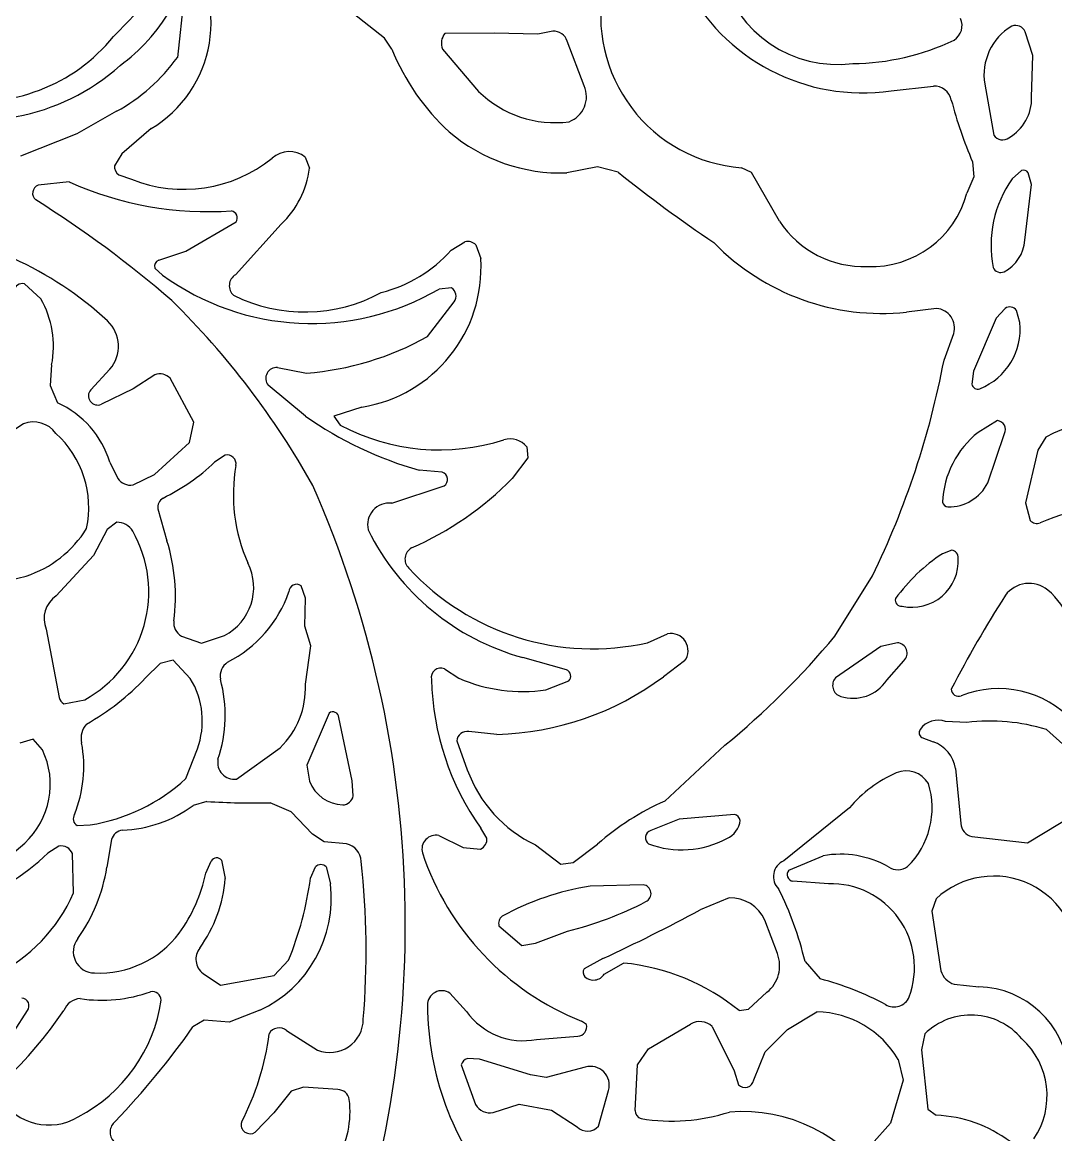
# Model space of a CAD drawing. Header units: millimetres. Extents: x 0.02 to 0.492, y 0.021 to 0.495.
# Drawn here: x 0.361 to 0.4272, y 0.2076 to 0.2789 of the extents above; entities that cross this region are included whole.
import ezdxf

# ---------------------------------------------------------------- set-up
doc = ezdxf.new("R2010")
doc.units = ezdxf.units.MM
doc.header["$MEASUREMENT"] = 0
doc.layers.add('WHITE', color=7, linetype='Continuous')

msp = doc.modelspace()

# ---------------------------------------------------------------- linework, layer by layer
at = {"layer": 'WHITE'}
for p, q in [((0.3713215090081653, 0.2804504352972488), (0.3709022303228244, 0.276622715053338)), ((0.3841711415590689, 0.2778688349589395), (0.3811762915752536, 0.280244800778231)), ((0.391204781327146, 0.278190792429614), (0.3880469737648708, 0.278160871274631)), ((0.3940078791397267, 0.2781214191414876), (0.391204781327146, 0.278190792429614)), ((0.3949636806024119, 0.2783165584782169), (0.3940078791397267, 0.2781214191414876)), ((0.4257383105238199, 0.2767599845380798), (0.4252558775412307, 0.2782758022473868)), ((0.3846485753222638, 0.277162194444297), (0.3841711415590689, 0.2778688349589395)), ((0.3969808413351764, 0.2748125031285006), (0.395891991022355, 0.2776683147290608)), ((0.3879059151825309, 0.2771693624842527), (0.3902134134233533, 0.2744573279861477)), ((0.4256600084982934, 0.2740790323857837), (0.4257383105238199, 0.2767599845380798)), ((0.4166483634155559, 0.2744926821794554), (0.4193703261428953, 0.2747938048366169)), ((0.4226530589002952, 0.2749202282863662), (0.4232389323420635, 0.2716509823376634)), ((0.3670055942652657, 0.2731811875900939), (0.364450584122749, 0.2717249801103276)), ((0.364450584122749, 0.2717249801103276), (0.3608444642980062, 0.2703050590528047)), ((0.3692151541039344, 0.2720679474626841), (0.3673471733623073, 0.2704578491868335)), ((0.3673471733623073, 0.2704578491868335), (0.3668721752139953, 0.2696933744689275)), ((0.3790984358497382, 0.2702377346251509), (0.3793759909984337, 0.2695304457113078)), ((0.3978295369489515, 0.2696152293605579), (0.3958744023569136, 0.2692315505832463)), ((0.3991529061695459, 0.2692750768384301), (0.3978295369489515, 0.2696152293605579)), ((0.407714196272536, 0.2692468300436837), (0.4070583873876868, 0.2695620887614608)), ((0.4218745018522053, 0.2699399725015068), (0.421956606871037, 0.2689858217225396)), ((0.367139213147736, 0.2691102523498094), (0.3679619290694459, 0.2688265013380231)), ((0.4094978029030068, 0.2661342884220085), (0.407714196272536, 0.2692468300436837)), ((0.421956606871037, 0.2689858217225396), (0.4215057306503401, 0.267929475078988)), ((0.4250124353579616, 0.2693835640951874), (0.4244152262225925, 0.2688530161825219)), ((0.425657062725579, 0.2684837943641362), (0.4254384342498738, 0.2692450821649079)), ((0.363975909847517, 0.2686545073052871), (0.3619747441171806, 0.2684436574140311)), ((0.4252365828590224, 0.2649236841892022), (0.425657062725579, 0.2684837943641362)), ((0.3714432131256836, 0.2642108496465069), (0.3746735773982277, 0.266086802196557)), ((0.3775527317608321, 0.2659358014245712), (0.3746263847916561, 0.2627065898635885)), ((0.3884559536218612, 0.2642717130316358), (0.3893351540362245, 0.2648202597671396)), ((0.3900306578373993, 0.2646165690266432), (0.39035010461664, 0.2637361405529562)), ((0.3697036534668172, 0.2636452152452435), (0.3714432131256836, 0.2642108496465069)), ((0.3699475734145923, 0.2626815675394558), (0.3694529684305654, 0.2631337059401388)), ((0.3610955743911398, 0.2621258325115351), (0.3621470783065182, 0.2611715048964755)), ((0.3884824192399828, 0.2618596446304704), (0.3876739293050304, 0.2617874349045174)), ((0.3869343743124085, 0.2587463203915222), (0.3886541760519617, 0.2609711736488324)), ((0.4195686831095114, 0.2605464169092537), (0.4176341922338832, 0.26030732296269)), ((0.4239750650862901, 0.2605498383987107), (0.423386183459063, 0.2599245387681799)), ((0.4249044928786903, 0.2596411394040739), (0.4246841642275255, 0.2604184002448602)), ((0.423386183459063, 0.2599245387681799), (0.4219409943237317, 0.2565355469766407)), ((0.420047186530061, 0.2572306889316855), (0.420671406046256, 0.2589358023832234)), ((0.3628412556728307, 0.2569237169244181), (0.3627567187143432, 0.255611740399512)), ((0.365346125418135, 0.2553387130623415), (0.3665801247099512, 0.256649734769077)), ((0.3773265324559285, 0.2567643728007578), (0.3791819697845439, 0.2563990534500971)), ((0.369462960105696, 0.2562923189285766), (0.3680646194063631, 0.2553953720939424)), ((0.3719587682723053, 0.2532645399537021), (0.370430761307875, 0.2560680128167739)), ((0.4219409943237317, 0.2565355469766407), (0.4218364582531325, 0.2556915996539004)), ((0.3627567187143432, 0.255611740399512), (0.3632248393079691, 0.2544893436978481)), ((0.3680646194063631, 0.2553953720939424), (0.3660351123391893, 0.2544074234784308)), ((0.3791138922846538, 0.2536532044008166), (0.3767240501649707, 0.2556226203773264)), ((0.3827261520403993, 0.2542280464479795), (0.3809231081406411, 0.2536353811932713)), ((0.3610372756830297, 0.2531552175503421), (0.3595295355046225, 0.2521694438378602)), ((0.371671949425159, 0.251947429499366), (0.3719587682723053, 0.2532645399537021)), ((0.3809231081406411, 0.2536353811932713), (0.381347386045096, 0.2530722424381996)), ((0.4234675271950739, 0.253356177939716), (0.4222350945092392, 0.2526065747538894)), ((0.4228508033121532, 0.2493703078516015), (0.4239249052782098, 0.2525237621212343)), ((0.3694448604883021, 0.2499041916602171), (0.371671949425159, 0.251947429499366)), ((0.3933012829127538, 0.2516684980031691), (0.3933625381952735, 0.2509784388875543)), ((0.4265770992783146, 0.252287988887209), (0.426050324002942, 0.2514672854810625)), ((0.3739703634429164, 0.2511485250242423), (0.3732916215610453, 0.2506892120045271)), ((0.3933625381952735, 0.2509784388875543), (0.392371096288811, 0.2496534273308672)), ((0.426050324002942, 0.2514672854810625), (0.425273210549198, 0.2480862864156958)), ((0.3665682949758638, 0.2506955112288899), (0.3670868248768527, 0.2496514707665709)), ((0.3680587930577475, 0.2492394375795748), (0.3694448604883021, 0.2499041916602171)), ((0.3878860798501158, 0.2500584210540856), (0.3863958798555992, 0.2501792386474509)), ((0.3846435379195733, 0.2480681036522727), (0.3880069945491963, 0.2491839846211716)), ((0.425273210549198, 0.2480862864156958), (0.4255704470079531, 0.2469513383124866)), ((0.3696567480965431, 0.247695789260425), (0.370230342590525, 0.2456572522187361)), ((0.3670210586353045, 0.2468446097777609), (0.3664010128916423, 0.2463858123730583)), ((0.3664010128916423, 0.2463858123730583), (0.3655254640155882, 0.2447121546524832)), ((0.3655254640155882, 0.2447121546524832), (0.3631361157196724, 0.2421217145949802)), ((0.4205419369074999, 0.2450621941938138), (0.4199568310866879, 0.2448309815327461)), ((0.3596136546254507, 0.2430165012039864), (0.3612015580869397, 0.2433935104071781)), ((0.4130552464824274, 0.2395454436660253), (0.4154603129535985, 0.2434086998598929)), ((0.3791179838792659, 0.2419883065004141), (0.3788292005087091, 0.2427671300916265)), ((0.3790741037985466, 0.2401821911833549), (0.3791179838792659, 0.2419883065004141)), ((0.3624883963408337, 0.2399999988625877), (0.3633343700746224, 0.2356206891753626)), ((0.3711670587708524, 0.2395554702966738), (0.3724442426438297, 0.239103962047607)), ((0.3724442426438297, 0.239103962047607), (0.3739205952757542, 0.2395822598147839)), ((0.3794631368918513, 0.2389352387976104), (0.3790741037985466, 0.2401821911833549)), ((0.401045122647342, 0.239127505826531), (0.4023140087918195, 0.2396953371451168)), ((0.3791080246559434, 0.2364668613362076), (0.3794631368918513, 0.2389352387976104)), ((0.4159999540940001, 0.2388853114827808), (0.4130904858241819, 0.2368723972584878)), ((0.4170622082584506, 0.2391251723816988), (0.4159999540940001, 0.2388853114827808)), ((0.3958481497104603, 0.2373932818983969), (0.3930458198260375, 0.2381795800851106)), ((0.3697965683969125, 0.2377936177866544), (0.3688628486371243, 0.2368684508243556)), ((0.3706350898515725, 0.2380025837409984), (0.3697965683969125, 0.2377936177866544)), ((0.3717314265104649, 0.2368395414045921), (0.3706350898515725, 0.2380025837409984)), ((0.3880213306246518, 0.2374442685528402), (0.3889484577700479, 0.2368527329197182)), ((0.4034193654369626, 0.2379583314059543), (0.4020620283785597, 0.2369465592901837)), ((0.4163712455816445, 0.2367211523441412), (0.4174778177772437, 0.2379770059329873)), ((0.3945250492416401, 0.236105885435182), (0.3959924276092076, 0.2366775194607111)), ((0.3636139348497271, 0.2352212617910656), (0.3649643226238727, 0.2354763800174366)), ((0.3806318980921343, 0.2346222685193107), (0.3792106714382739, 0.2312880394936331)), ((0.3820977742927946, 0.2302765939402698), (0.3812562347384045, 0.2343353090038956)), ((0.4215144555265339, 0.2340152448801822), (0.420148557065728, 0.2340728982338676)), ((0.3913829928035215, 0.2332552907111376), (0.389584991494936, 0.2334286443627343)), ((0.4278682150891793, 0.2324406325962648), (0.426610546535309, 0.2335602840154825)), ((0.361658204727074, 0.2329569521193322), (0.3608073988813635, 0.2326898385457113)), ((0.3622489704460369, 0.2322707356007588), (0.361658204727074, 0.2329569521193322)), ((0.3746821234658304, 0.2303918098174084), (0.3774816449658265, 0.2323962115955981)), ((0.3888216277943717, 0.232833301737559), (0.3894863302961341, 0.2309927063676648)), ((0.4021537799708247, 0.2289800506133391), (0.4059991810765702, 0.232556786546154)), ((0.4186172154756543, 0.2330549492632965), (0.4193605163763221, 0.2327798014332876)), ((0.3714393888158064, 0.2304195084485322), (0.3721819312299544, 0.23232270829105)), ((0.3792106714382739, 0.2312880394936331), (0.3793632971168017, 0.2302519309014752)), ((0.4207823354852181, 0.2310600689044323), (0.4211349203018958, 0.2275445976206028)), ((0.3821714758787246, 0.2293144266099412), (0.3820977742927946, 0.2302765939402698)), ((0.3727931915421649, 0.2289567783422839), (0.3719185307724602, 0.2286898415005713)), ((0.3781990557886521, 0.2282910413659326), (0.3768574821764164, 0.2288707938635001)), ((0.3795618934709794, 0.2268590251468803), (0.3781990557886521, 0.2282910413659326)), ((0.4066212438495246, 0.2281222864475385), (0.4030747239216249, 0.2278227477206542)), ((0.4139812409503231, 0.2285444184308565), (0.409775855513197, 0.2251499884938931)), ((0.4253920171000464, 0.226312017702293), (0.4284785306415387, 0.2281653730805689)), ((0.3644843516323672, 0.227414093706509), (0.3653222382355548, 0.2274518124975132)), ((0.4030747239216249, 0.2278227477206542), (0.4012453283347246, 0.2270953479691938)), ((0.3803208995743897, 0.2263721424762235), (0.3795618934709794, 0.2268590251468803)), ((0.3876618702142276, 0.2267833108348858), (0.3892308929697055, 0.2260085730943618)), ((0.3907372690151651, 0.2266107805201179), (0.3903570315553208, 0.2272403725929392)), ((0.4218306483647956, 0.2267143265863817), (0.4253920171000464, 0.226312017702293)), ((0.3633033363941831, 0.2260944451394682), (0.3626057007698238, 0.2256524342217227)), ((0.3666881061562257, 0.2265090283945478), (0.3663805789347086, 0.2247363999014673)), ((0.3817457172547079, 0.2262308781986665), (0.3803208995743897, 0.2263721424762235)), ((0.3892308929697055, 0.2260085730943618), (0.3903370996972207, 0.225908526524773)), ((0.3938497115523333, 0.2261669765999719), (0.3954819984727799, 0.2249382787472619)), ((0.39627081573547, 0.2250457977041116), (0.3978418151678835, 0.2262297649376212)), ((0.364250553933641, 0.2230974558802977), (0.3641760702866281, 0.2256109349603404)), ((0.4100975220179642, 0.2245438774706691), (0.4122979539484031, 0.225473453395015)), ((0.3727265550631033, 0.224359051906903), (0.3730773415290269, 0.2251319658563496)), ((0.3737377038284172, 0.2251952844613747), (0.3739687199535234, 0.2240120664673511)), ((0.3794348994239886, 0.22404147359669), (0.3797633820611254, 0.2247662967422747)), ((0.3804368590703238, 0.2247773192301382), (0.3807124499874499, 0.2236740899671481)), ((0.3954819984727799, 0.2249382787472619), (0.39627081573547, 0.2250457977041116)), ((0.4126350429955469, 0.2236856517278802), (0.4103600793103266, 0.2238452754600696)), ((0.4007653373045174, 0.2236158075992581), (0.3973651083773272, 0.2235357506220515)), ((0.4062785245714111, 0.2227754590174656), (0.4044107037471611, 0.2220147506631084)), ((0.4195379199512408, 0.2227161580701097), (0.4192630894525198, 0.2219252185398758)), ((0.4192630894525198, 0.2219252185398758), (0.4198523480403402, 0.2181116799668843)), ((0.4093643761078982, 0.2192106199898668), (0.4085547904699652, 0.2213543677769829)), ((0.391515839139254, 0.22098099761189), (0.392982509761699, 0.2197236154615665)), ((0.3938539437536886, 0.2198675140286376), (0.3959055938065743, 0.2206423869483436)), ((0.392982509761699, 0.2197236154615665), (0.3938539437536886, 0.2198675140286376)), ((0.3981814037614627, 0.2188917372755692), (0.3969733888970648, 0.2182372359000854)), ((0.377115848424397, 0.2178065708592249), (0.3780239950901816, 0.2187775906568463)), ((0.3982648941686664, 0.2178922871251275), (0.3995036905565983, 0.2186039119137673)), ((0.4111359883096277, 0.2187062191128225), (0.4121099314660946, 0.2175799128622596)), ((0.3725475309657641, 0.217935502549849), (0.3736733480629092, 0.2171921090938106)), ((0.3736733480629092, 0.2171921090938106), (0.377115848424397, 0.2178065708592249)), ((0.4075178536995291, 0.2156470578931043), (0.4086985457293917, 0.2167322688269775)), ((0.4207052283943932, 0.2172417797068031), (0.4222825841687446, 0.2170844926447568)), ((0.3883701740545625, 0.2166690059069908), (0.3894383328171659, 0.215503892227481)), ((0.3604117258252533, 0.2141902044439041), (0.3612849605216994, 0.2155608207497695)), ((0.3761796654844065, 0.2155796429542783), (0.3742147752172031, 0.2148069010029739)), ((0.4069122323126009, 0.2155540814122715), (0.4075178536995291, 0.2156470578931043)), ((0.4100140461257428, 0.2143345574659375), (0.4119008591138822, 0.2154721037015834)), ((0.3726211192768872, 0.2149406199017721), (0.3719025486878748, 0.2145084565072738)), ((0.3742147752172031, 0.2148069010029739), (0.3726211192768872, 0.2149406199017721)), ((0.3971252612133573, 0.214668700714479), (0.396800985050056, 0.2148766302555178)), ((0.4011096135538246, 0.2131055474691673), (0.4038026796702517, 0.2146904792482846)), ((0.3778930960598402, 0.2142732888452728), (0.3798833537169212, 0.2130286162869469)), ((0.393917106124073, 0.2137046978241411), (0.3965735768329119, 0.2139145310668828)), ((0.4051861086291752, 0.2145435992361107), (0.4065842367297084, 0.2116899341455242)), ((0.408576739442682, 0.2129223536921042), (0.4100140461257428, 0.2143345574659375)), ((0.4188146909142278, 0.2140599930531508), (0.4185948142305152, 0.2130461985360885)), ((0.3902594507814227, 0.2124494371031581), (0.3894983268091029, 0.212483395490085)), ((0.3935280913418441, 0.2114449900479241), (0.3902594507814227, 0.2124494371031581)), ((0.4004074818793311, 0.2120769994091949), (0.4011096135538246, 0.2131055474691673)), ((0.4078445719792629, 0.2111086926201575), (0.408576739442682, 0.2129223536921042)), ((0.4185948142305152, 0.2130461985360885), (0.4190095046972095, 0.2092396605004408)), ((0.3890956624954152, 0.2120707662061383), (0.3900191998323211, 0.2095310278475805)), ((0.3970482621702292, 0.2119326235720535), (0.3945447077663085, 0.2112647373211513)), ((0.400244193669592, 0.209156809324643), (0.4004074818793311, 0.2120769994091949)), ((0.4171144199293708, 0.2124233400699326), (0.4174254070671121, 0.2110924831304623)), ((0.3945447077663085, 0.2112647373211513), (0.3935280913418441, 0.2114449900479241)), ((0.4065842367297084, 0.2116899341455242), (0.406867647904462, 0.2108030644001327)), ((0.4174254070671121, 0.2110924831304623), (0.416613896632568, 0.2083401539687111)), ((0.3781952218110985, 0.2103933166418059), (0.3770862301667379, 0.2089944633497348)), ((0.3789864830793882, 0.210645369424581), (0.3781952218110985, 0.2103933166418059)), ((0.3811900598540048, 0.2104922138678089), (0.3789864830793882, 0.210645369424581)), ((0.3979065139484437, 0.2081398602290158), (0.398539952569977, 0.2104365488043256)), ((0.3770862301667379, 0.2089944633497348), (0.375893264273422, 0.207765090067155)), ((0.3911479502241425, 0.2090178586532039), (0.3928173726243972, 0.2095600126197646)), ((0.3928173726243972, 0.2095600126197646), (0.3948752837125377, 0.209176119466259)), ((0.3948752837125377, 0.209176119466259), (0.3965215251276429, 0.2081023464151332)), ((0.4190095046972095, 0.2092396605004408), (0.4195496077657057, 0.2088503541787761)), ((0.416613896632568, 0.2083401539687111), (0.4153995422167286, 0.2069851199682378))]:
    msp.add_line(p, q, dxfattribs=at)
for centre, radius, start, end in [((0.3651996143086957, 0.2788247319447936), 0.0078599425179081, 300.7229079059421, 40.57048732834257), ((0.4132147549842786, 0.28386839880642), 0.0076900689288181, 194.5780709059419, 277.3021817108528), ((0.3421346439864088, 0.30310962574773), 0.0352244733257929, 314.4716760579294, 322.1756209059418), ((0.4078034364666849, 0.2793001472313102), 0.0097665183608245, 168.5017140418477, 265.6248809059419), ((0.4148146986617704, 0.2871151700522624), 0.0127549804597433, 206.5178127634607, 278.2655199059418), ((0.3602291152939569, 0.285714310890205), 0.0118786492809092, 306.1061702196241, 329.3081349059419), ((0.4201022148347738, 0.2786734585112209), 0.0011030732110694, 302.1308964651288, 24.35355246467795), ((0.388791973726078, 0.2775490943072636), 0.000964, 140.6079409059431, 203.1981779059395), ((0.395001080269853, 0.2773813059642533), 0.000936, 17.85645390594095, 92.28997190594184), ((0.4262819056173522, 0.2754943358084398), 0.0036739798506248, 121.0766229940586, 188.9900599059435), ((0.4246201466426768, 0.2779805084890543), 0.0007009651768001, 24.91462790594284, 109.5610028215775), ((0.3580944331833812, 0.2850148287713735), 0.0112055677234139, 260.5277928213017, 321.0698118036246), ((0.4140672784311255, 0.2916133448763108), 0.0153731528984367, 270.4655174268713, 295.5136224783899), ((0.3611248649761479, 0.2837663141376658), 0.012109, 299.0550319059418, 323.8471579059419), ((0.3983190196411474, 0.282718138531826), 0.0147563397419362, 202.1178159059419, 227.3885460254454), ((0.358054255477288, 0.2863381529268686), 0.0137347435714206, 249.2790589059419, 311.9125632458379), ((0.3951005024494317, 0.2794003806189816), 0.0069510724697547, 225.3261849059419, 277.5547202908895), ((0.3954004364260775, 0.274121535020476), 0.001724852632259, 290.8510802431139, 23.61540790594276), ((0.4194136774376025, 0.273670828840423), 0.0011238124500024, 11.77501159507412, 92.21074490594023), ((0.4488003577249956, 0.2814051290880595), 0.0292651931487979, 194.8593311555148, 203.0645339059418), ((0.4227949749959808, 0.2739857462861173), 0.0028665518076191, 299.4159447257707, 1.864903905942752), ((0.395498013279874, 0.2803027533327822), 0.0110775989753487, 229.6694830678107, 271.947141905942), ((0.4237945637149731, 0.2720075723311786), 0.0006602140910618, 212.6913089059401, 308.2027964993543), ((0.3780773690482595, 0.2689489157257256), 0.0016442723523181, 51.61197390594262, 132.1750625646453), ((0.3674934432144202, 0.2696251757031901), 0.000625, 173.7355239059425, 235.4748379059398), ((0.3713179619422149, 0.277223101062155), 0.0090424467690111, 248.2139279059418, 308.7139850365155), ((0.3733816189858146, 0.2703111692054653), 0.006045, 313.6309309059419, 352.5794109059418), ((0.4592280075377499, 0.3446121295901869), 0.0963570927421588, 231.4305209059419, 235.9651800185312), ((0.4304809636081062, 0.2645788045901575), 0.0074203810391597, 144.8296259059419, 190.8938805032581), ((0.4251480031021197, 0.2690761272939682), 0.000336, 30.18819590594626, 113.7956249059425), ((0.3621808593947461, 0.2679248996927929), 0.0005582052319624, 111.6691489059412, 229.9701301205766), ((0.372859783371245, 0.2884032429618797), 0.021654924816761, 245.7796319059419, 274.0046842505776), ((0.3242488578502713, 0.2075133466696563), 0.0707801104537334, 49.14684412281294, 57.93771731763842), ((0.4154120452126724, 0.2695353228302016), 0.0063017258916365, 267.5473480997541, 345.2366859059418), ((0.3742695557628922, 0.2663371129424849), 0.0004752777623097, 328.2198029059425, 77.53753975688218), ((0.4148863966962093, 0.2696906692878763), 0.0064563757582138, 213.4241369059418, 272.2721828581244), ((0.3895106443144804, 0.2641302255924514), 0.000712, 43.08374690594161, 104.2690249059412), ((0.4160529252161966, 0.2752403745765887), 0.0150165387451498, 224.2539288508017, 276.0445489059419), ((0.4227283712432625, 0.2651194075236493), 0.002515836467873, 297.901346541892, 355.5380789059413), ((0.3506628067293112, 0.2425363629684552), 0.0233396571149399, 47.51484439174224, 65.39937269610152), ((0.3817383865527084, 0.2703156427440757), 0.009036304205674, 284.3324507240062, 318.0216509059419), ((0.36987355210031, 0.2632447661793971), 0.000435, 112.9900689059385, 194.7920079059416), ((0.3813158567857548, 0.2631695100471185), 0.009052, 278.963155905942, 3.588905905941915), ((0.4236853057591755, 0.2633795325317208), 0.0005313515193127, 202.4732179777955, 294.5005621662085), ((0.3794969989104364, 0.2758394943024122), 0.016258, 234.029559905942, 300.195237905942), ((0.3750557140574196, 0.2620017449484496), 0.0008253059873999, 121.3460819059417, 228.1184311775472), ((0.36097749632839, 0.2615487895572438), 0.000589, 78.43543290594046, 168.9213989059412), ((0.3881378834224695, 0.2613322026237527), 0.00063, 325.0359839059421, 56.8466159059434), ((0.3567652433692057, 0.2581113850119737), 0.006191, 348.939941905942, 29.62262890594204), ((0.3337446279349844, 0.2236287288600644), 0.0524868120471899, 29.16254561827085, 45.47763759798208), ((0.3790723636283214, 0.2706360962153716), 0.0103152160999728, 243.7170803043383, 298.3796291592492), ((0.4194507990960678, 0.2592829042027983), 0.001269, 344.1259329059413, 84.66981190594197), ((0.4242678088762669, 0.2601506816958608), 0.000495, 32.7412179059438, 126.2565329059467), ((0.3648593880409025, 0.2581174305715426), 0.0022616510899747, 319.5376059059426, 46.14320495958489), ((0.4208319214909811, 0.2592106998620561), 0.0040952552920813, 291.6490945953542, 6.033324905941653), ((0.3776778619966844, 0.2753424340555355), 0.019003, 274.5397709059419, 299.1506719059419), ((0.3772738275997468, 0.2560623484435344), 0.000704, 85.7065429059423, 218.6538419059409), ((0.3657846591636086, 0.2675658119500634), 0.055238, 334.0664929059419, 349.216309905942), ((0.3697836717352476, 0.2554760634228246), 0.000877, 42.45188290594116, 111.450157905943), ((0.3657964643251401, 0.254951374878273), 0.000594, 139.3010519059446, 293.6885219059469), ((0.4221973518817133, 0.2557378530760697), 0.0003638455581872, 187.3034179059433, 293.5536977887403), ((0.3607400291188453, 0.2489293240644271), 0.00609, 16.85881290594179, 65.91981090594174), ((0.3616745530917038, 0.2514924950011206), 0.0017806652608775, 35.99680190180526, 110.9705019059421), ((0.3929228823585031, 0.2732299672113615), 0.023957, 234.8017529059419, 254.1900959059418), ((0.3877057190614021, 0.2649883110288734), 0.0135063351581356, 241.9159229059418, 287.7940596253678), ((0.4234231225129295, 0.2527899163180219), 0.000568, 332.0577529059409, 85.51619790593936), ((0.429441847785316, 0.2474760173084829), 0.0056001655763767, 32.59564148361743, 120.7669369059421), ((0.358783841619249, 0.2477786643448682), 0.0064359975152707, 348.0430717214324, 47.70178755184005), ((0.4260350725497472, 0.2478378499622003), 0.0060975871660201, 128.5497339059418, 177.2125876272995), ((0.3922306435579277, 0.2508231262506526), 0.0013641561597028, 38.29445390594115, 106.9382543470854), ((0.3740896283426357, 0.2505870126412708), 0.000574038563631, 349.9148658005452, 101.9913849059392), ((0.3642289084590828, 0.2602256830423265), 0.0131558750610999, 295.9325302797461, 313.5408789059419), ((0.3852090102928282, 0.2486176836665126), 0.010718388774714, 169.9588547874764, 204.1279672584378), ((0.3678838997708246, 0.2501793037073767), 0.000956, 213.5130229059419, 280.5412149059425), ((0.3776539942200746, 0.2641042668361922), 0.0206257086111063, 293.5813920452574, 315.5230159059418), ((0.3877380309070995, 0.2495923711528178), 0.000489, 303.3689269059395, 72.37663490593965), ((0.3157785748365341, 0.2210578553103903), 0.0697327697774539, 339.3596614716636, 23.8060926921506), ((0.420357418197618, 0.2506249102826431), 0.0027912356742778, 268.793145598496, 333.2897239059425), ((0.3703338212932262, 0.2478055805644551), 0.0006859170825307, 120.8453196419451, 189.2106679059431), ((0.3844809368198253, 0.2466897776863175), 0.0013878838517923, 83.27191390594098, 193.83664564638), ((0.4203085371118108, 0.2482047398345436), 0.0003705785254094, 190.9452636190187, 268.4679260336198), ((0.4314103327183942, 0.2352436791493157), 0.0126685325048663, 80.86864077826063, 114.1827236373859), ((0.3670515295306883, 0.2457119135069471), 0.0011331060486031, 29.60522519374786, 91.54095390594216), ((0.4260192769925404, 0.2474090742787305), 0.0006410698634766, 225.562847905942, 288.3118447992702), ((0.358995938746515, 0.2501874056733671), 0.0071429524401888, 287.9858789059416, 328.4063927078936), ((0.3612117216078878, 0.2423792463278135), 0.0078569445514212, 298.5298029059419, 29.6970974528082), ((0.3971924588431774, 0.2533018824057967), 0.0156805179320294, 206.2854814250902, 254.666005905942), ((0.3589850832241915, 0.2420992131669093), 0.011794723401184, 352.3631102603118, 17.55755190594186), ((0.3863066830231747, 0.2444909771579677), 0.000815565455432, 119.4791338364996, 225.5830185872879), ((0.4260868160961869, 0.2353655990787267), 0.011276975712377, 122.9279609059418, 144.2365305641268), ((0.4179958736855893, 0.2443626415754019), 0.0029639398016137, 257.4900292813667, 3.470066793614947), ((0.4204858696757504, 0.2445941425296757), 0.0004713978094758, 353.6542836597397, 83.16916990594592), ((0.3723081595194123, 0.2426749941156159), 0.0034878294860662, 297.5358479059421, 26.591958380826), ((0.3975211702001821, 0.2547449335933413), 0.0160100684227576, 222.5983272635584, 282.7154069059418), ((0.3704905212346857, 0.2450264674567938), 0.0080152751686858, 296.9705840729324, 340.7443980931012), ((0.3785322515408281, 0.2423963435938285), 0.0004750382263301, 51.31007490594212, 181.5895475648531), ((0.4254957730962556, 0.2410386924665669), 0.001889703619746, 50.7262974406691, 143.337022026345), ((0.4235263623865171, 0.2386929949367972), 0.0049524269502299, 353.1371009059416, 50.26705300466324), ((0.3641105670395694, 0.2406645071199956), 0.001753, 123.7710999059417, 202.2760369059425), ((0.4173120307389632, 0.2418557949200198), 0.0003889794538657, 165.0229482002712, 276.1727200219364), ((0.4905310820135452, 0.1998066697679509), 0.0788888969761231, 147.5228998073217, 152.5679759918123), ((0.3716327090243022, 0.24040212194636), 0.0009662552325624, 172.2897165627431, 241.1896299059431), ((0.4025420678591479, 0.2386202603749235), 0.001099, 322.965115905942, 101.9767689059409), ((0.3719538798801721, 0.2739868582628012), 0.053624, 309.4117709059419, 320.0382459059419), ((0.4170082689287656, 0.2384563438919399), 0.000671, 314.4089339059408, 85.38921890594115), ((0.3747277835147556, 0.2369821441880424), 0.0010834749331274, 123.7578945706983, 190.4182329220868), ((0.3877710371489002, 0.2369079209597025), 0.000591874619044, 64.98328790594226, 193.789414237565), ((0.3956795358183882, 0.2369868715695416), 0.00044, 315.325927905941, 67.4671299059413), ((0.3573273527102008, 0.2477579313713066), 0.0158634313079639, 299.251396425718, 316.6501119059419), ((0.3673045471329743, 0.2341171255698695), 0.005197, 339.8011449059417, 31.59043590594169), ((0.3650311186610174, 0.2344821556717512), 0.0089332950080719, 341.563767712398, 14.94658498556196), ((0.4042549114842212, 0.2371391846140327), 0.0170627531760581, 181.250394169647, 215.460498905942), ((0.3930432994641608, 0.2462350802006577), 0.010237, 246.4215669059419, 278.3224859059419), ((0.3909040117344266, 0.2519341504765368), 0.018685, 271.4689109059419, 306.6670809059418), ((0.4136355240648339, 0.2363882373623091), 0.0007290250262102, 138.3851719059435, 253.05312634791), ((0.4142138277071995, 0.2381613399818479), 0.002593953029023, 252.2500062199448, 326.2748469059414), ((0.373778014301945, 0.2362361783800322), 0.005335, 313.9646009059421, 2.478215905941955), ((0.420968024079411, 0.2361501155195243), 0.00045541615608, 179.9561721920284, 293.5958374422828), ((0.4235340695611304, 0.2296983349677443), 0.006488200293459, 42.52108608602119, 111.5552208790396), ((0.3638223886154207, 0.2356647108045589), 0.00049, 185.1544059059406, 244.8230119059435), ((0.3808626679756041, 0.2343016905087059), 0.000395, 4.8823569059422, 125.7484389059461), ((0.3660285943320797, 0.2330261096731842), 0.0013023867959788, 136.8190053397968, 194.2203551775409), ((0.4196576695195117, 0.2327718693866928), 0.0013905562355443, 69.32814790594114, 144.6325113590159), ((0.4230035800677288, 0.2219266176586648), 0.01218, 72.774182905942, 97.02254090594181), ((0.3894522600616754, 0.2328117623913455), 0.000631, 77.85708190594207, 178.0438139059424), ((0.4188197656984282, 0.2333605115351533), 0.0003665990926449, 143.8538054646743, 236.4605149059391), ((0.3566314407939943, 0.2312035023338615), 0.0082723004159166, 338.1617409857226, 10.46595519212073), ((0.4185957954735007, 0.2306999317400645), 0.002216, 9.353008905941465, 69.81266990594052), ((0.357637870275398, 0.2300474871579644), 0.005119089608715, 312.7918165243681, 25.74110590594202), ((0.3745447792794062, 0.2314434576646666), 0.001060578436603, 168.3838222829103, 277.440660905941), ((0.39758031186621, 0.2339256815368865), 0.008609, 199.918740905942, 244.3204629059419), ((0.3634741546958223, 0.2390494899904496), 0.0117439999999997, 279.0539299059419, 312.7061539059422), ((0.3816083342914723, 0.2311459547683399), 0.0024164996565646, 201.713549905942, 267.547529546609), ((0.4203704627534584, 0.2231300396070326), 0.008374822583048, 113.8910977439698, 139.7212639059417), ((0.4176174627636515, 0.2292455699853321), 0.0016688134816953, 31.0456064479992, 112.5063903996776), ((0.413979956384105, 0.2285443629900652), 0.0053025122039291, 314.7451039319505, 17.13047454252649), ((0.3757718146074095, 0.2736516353242141), 0.044794, 266.187244905942, 271.3888079059418), ((0.3814697772973498, 0.2294444446043743), 0.0007136424720964, 272.8234893592561, 349.5026959059412), ((0.4090165428811807, 0.2134650994295216), 0.016965, 113.8613509059419, 131.200273905942), ((0.3647205921386579, 0.2278493154075148), 0.0004952045091059, 145.9891554490237, 241.5066699059434), ((0.3669875382358422, 0.2355347756570761), 0.0084361016472699, 272.6595325438338, 305.7684379059419), ((0.4064937318445198, 0.2276396662316007), 0.0004991809133493, 11.99196013295741, 75.20019490593972), ((0.4055644238861995, 0.2279008241377844), 0.0014263111794802, 292.9908573497654, 353.6625908210149), ((0.4220085502211197, 0.2275700291804624), 0.000874, 181.6674219059409, 258.2554259059442), ((0.3674436296705008, 0.2263351976236962), 0.0007752631279234, 94.78339486748382, 167.0428879059427), ((0.387485501363695, 0.2258924342929197), 0.0009081668263396, 78.8018229059413, 195.2487216926211), ((0.4013912781009735, 0.2266318810350686), 0.0004859042429281, 107.4796679059461, 234.7089873421194), ((0.3514357600840645, 0.2368144905614299), 0.0142982919151045, 289.7186771381992, 312.6082991212872), ((0.3634466037873561, 0.2253236465574421), 0.000784, 21.4961859059422, 100.5293409059411), ((0.3815183478436035, 0.2250854036725168), 0.0011678222207014, 1.538148034948282, 78.77307990594274), ((0.3900926479173092, 0.2265129662052194), 0.000652, 292.0197419059434, 8.628198905942071), ((0.4032282097919632, 0.2319241337739391), 0.0060702223308853, 249.582444952936, 298.4661624860031), ((0.3526691194056538, 0.2359082984365624), 0.01428, 288.328444905942, 314.0941149059417), ((0.3734297031668506, 0.2249323004457492), 0.000405, 40.49210390594224, 150.461978905944), ((0.4033757264479034, 0.231301882194383), 0.0176922617464179, 198.6177450470332, 248.1846369059418), ((0.4134122499625992, 0.2193266796652386), 0.0062469578910317, 60.5387132930857, 100.2750749059418), ((0.3557171583879337, 0.2264225211777133), 0.0107959039786203, 324.6105073099039, 351.014669905942), ((0.3801056020556443, 0.224436887459844), 0.000475, 45.78256790594019, 136.0927319059417), ((0.33107087890542, 0.2193901370242762), 0.0519315795044398, 355.1611297230809, 6.331011847233656), ((0.4102017692119154, 0.2241436296770811), 0.0010927765311038, 112.9391749059431, 226.2771910765625), ((0.4170895048206392, 0.2256796406630435), 0.0010958123084822, 236.5024662629008, 304.6588573828543), ((0.3628852678388015, 0.2264301757569002), 0.0100568627430841, 323.9853203635087, 348.115389905942), ((0.3652426761123231, 0.2246904712112118), 0.0087523753413026, 324.1409896579303, 355.5544919059419), ((0.3583159455436007, 0.226881063003286), 0.021309, 337.6487229059419, 352.3421139059419), ((0.4104192166476942, 0.2242661409674815), 0.000425, 139.1941679059448, 262.0015289059384), ((0.4232291236473404, 0.218770600533601), 0.005403, 355.2763099059418, 133.0923829059417), ((0.3728729950472837, 0.2227477087059479), 0.007894, 294.764150905942, 6.739336905942086), ((0.4001204968935065, 0.206289289670998), 0.0174651819690293, 99.07717290594178, 118.7397227533832), ((0.4006951340000601, 0.2230512995860665), 0.0005688565732364, 295.1694736459597, 82.91098290594205), ((0.3906475545058351, 0.2138892150764312), 0.0210470769376415, 13.23043990594185, 26.72383803396595), ((0.4127863187686567, 0.2183205847566408), 0.0053671992664158, 339.3691929814293, 91.61510890594214), ((0.3545013549935067, 0.2273790866509933), 0.0106479689157549, 296.0260594596391, 336.289989905942), ((0.3905150490929026, 0.2425919754412157), 0.0226018230971866, 283.7980519059417, 297.4590179391101), ((0.4063513650233265, 0.2203585563987064), 0.002418, 24.32001190594204, 91.72625390594177), ((0.3551108253878226, 0.3125763336591815), 0.103111000000001, 294.6901449059421, 298.562970905942), ((0.3920941718178376, 0.2211340584115779), 0.0005982443443266, 128.3861236365333, 194.8239559059414), ((0.3659005529830155, 0.2243649626165183), 0.0064043901574441, 267.2729393781038, 323.0684290982488), ((0.3655955680742818, 0.2193324840601463), 0.0013646587551398, 142.1267348537098, 270.0115643465618), ((0.3732301337144797, 0.2188518162330692), 0.0011426186059271, 141.482019090492, 233.3159379059425), ((0.4073437833614298, 0.2184248535150668), 0.002168, 308.6741429059422, 21.25002290594146), ((0.3973476624581989, 0.2180118404379525), 0.0004369025210663, 148.942758905942, 223.0302483181506), ((0.3981260371763518, 0.204734163712596), 0.013938, 50.92205490594199, 84.3275349059419), ((0.3975700011878533, 0.2183333535117465), 0.0008230527396154, 228.8392640648704, 327.5956569059409), ((0.4077008145252503, 0.2001677278815421), 0.017961750972574, 61.3827159851742, 75.79023790594194), ((0.4210590308243607, 0.218441706721479), 0.001251, 195.2962759059423, 253.5716739059419), ((0.3660443742551399, 0.2255246145081528), 0.0093044137645351, 261.4963198304044, 289.7017891090498), ((0.3692836918851665, 0.2161850484402286), 0.0005888347981284, 3.450455215711008, 100.0316433947848), ((0.3878494538070474, 0.2159214984697023), 0.0009109977744066, 55.13859190594113, 181.5578125609849), ((0.4221117901629736, 0.2111239391127774), 0.005963, 5.632605905941922, 88.35869290594198), ((0.3609005009031023, 0.2158662250746703), 0.000491, 321.5373209059397, 86.65204290594014), ((0.364730303629937, 0.2151437426475536), 0.001180366351702, 93.00120340552712, 159.3875372609905), ((0.3599289706997182, 0.2176709317783958), 0.0100477294268163, 297.3323181635479, 351.7000459540619), ((0.4168415481396258, 0.2168372332407387), 0.0010501651946719, 239.1934443302865, 337.1527398880388), ((0.3412810243282933, 0.2307136268862266), 0.0269986982453822, 313.3077159997608, 325.8543212295476), ((0.4057798232460907, 0.2159862510236993), 0.0188412431731518, 180.2722249396724, 220.0869861308453), ((0.3930793721307386, 0.2180934591250564), 0.004468, 215.4210619059418, 280.8067139059422), ((0.4117718964645125, 0.2092694442207585), 0.006204, 30.55497790594212, 88.808905905942), ((0.3806866209724592, 0.2150021650195118), 0.0021307587577265, 247.8528569059422, 0.1974489792855711), ((0.3965379201530588, 0.2145194811484448), 0.000606, 273.3731979059432, 14.25494290594114), ((0.4043949392295963, 0.2136802962874479), 0.001171, 47.49646490594245, 120.3826439059418), ((0.4217781838206003, 0.2110455734592155), 0.0042271758532644, 39.6293156915788, 134.5119009059421), ((0.3278208257102086, 0.2456834040223908), 0.0539914405554251, 316.3979642748394, 324.7317439059417), ((0.3598885761213668, 0.216250840262747), 0.0170368057783345, 332.5482196248364, 352.6588438460365), ((0.3774199139282478, 0.2137264601552163), 0.0007231341133753, 49.12968890594156, 151.2818335385308), ((0.4217288390440663, 0.2100895975578846), 0.0049256057212644, 326.0110012317197, 47.85603359467176), ((0.3896380961581813, 0.2119442169212804), 0.000557, 104.5326939059439, 166.8678379059438), ((0.3973864699564055, 0.2107781433888673), 0.001203, 343.5037689059412, 106.3280749059396), ((0.4072805199836915, 0.2111974977230058), 0.000571, 223.6915989059415, 351.0527209059408), ((0.3811831670986472, 0.2097480372688338), 0.0007442085195283, 7.94045010742747, 89.46932690594278), ((0.3626547778109259, 0.2118903082517229), 0.0036682948872315, 212.19390267186, 300.9690913791254), ((0.3757981650256237, 0.2090822131036362), 0.0061701378053636, 329.6062239059418, 7.156091949566752), ((0.3909566283462017, 0.2100949992842364), 0.001094, 211.0317639059423, 280.0718429059419), ((0.4008007153580756, 0.2091588833403708), 0.0005565255531365, 180.2135259059442, 251.3495236806832), ((0.4025640522026535, 0.2208303362933618), 0.0123522580230361, 260.9577703045217, 287.5968755658867), ((0.4071268669299467, 0.1989737522822706), 0.0101163068733751, 32.13058190594206, 94.69767450966306), ((0.3674615494107772, 0.2077669553002581), 0.0008713565919408, 128.5447458151929, 224.5720119059431), ((0.3755700296774594, 0.2082491456772251), 0.0005820570742353, 165.3007830481221, 303.7335469059435), ((0.4191665840713107, 0.2003123712916245), 0.008546570009762, 53.22710411869727, 87.43136790594174), ((0.3971949839086485, 0.2088238880080344), 0.000987, 226.9740869059411, 316.1289819059414)]:
    msp.add_arc(centre, radius, start, end, dxfattribs=at)

doc.saveas('drawing.dxf')
